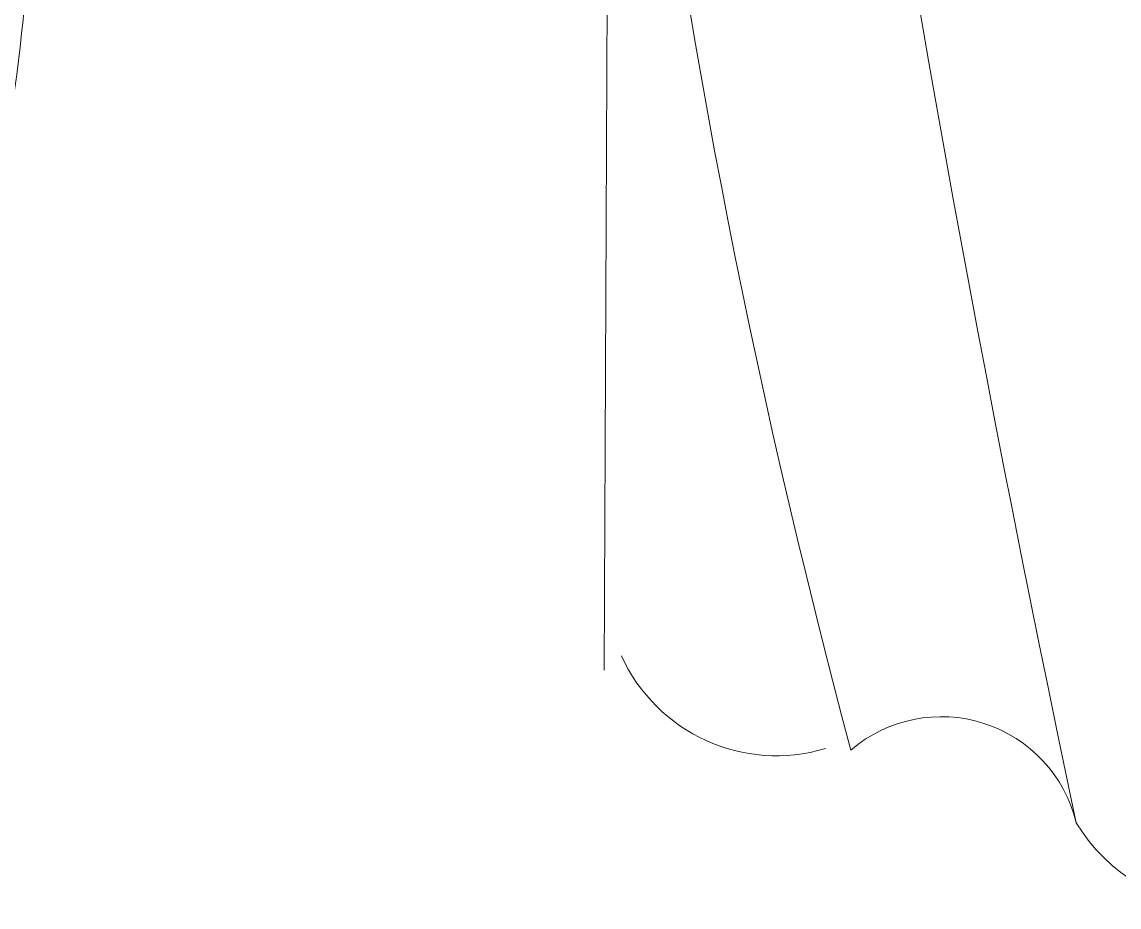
# Model space of a CAD drawing. Header units: millimetres. Extents: x 485872 to 486142, y -52344 to -52207.
# Drawn here: x 486117.3037 to 486117.5391, y -52327.0716 to -52326.8817 of the extents above; entities that cross this region are included whole.
import ezdxf

# ---------------------------------------------------------------- set-up
doc = ezdxf.new("R2010")
doc.units = ezdxf.units.MM
doc.header["$LTSCALE"] = 15
doc.layers.add('PH', color=8, linetype='Continuous')

# ---------------------------------------------------------------- blocks, each defined once
blk = doc.blocks.new('dfgh')
at = {"layer": 'PH', "lineweight": 0}
blk.add_line((719222.3, -37839.38), (719232.57, -40083.49), dxfattribs=at)
for centre, radius, start, end in [((717491.4, -39632.16), 1651.58, 343.02974, 18.94391), ((717529.78, -39657.7), 1708.22, 344.97085, 18.13475), ((714412.77, -39116.51), 4823.19, 348.03722, 355.4656), ((719195.55, -40065.33), 36.54, 253.2241, 335.6369), ((719160.18, -40123.31), 29.82, 49.4395, 166.285), ((719099.34, -40097.18), 37.14, 210.8815, 329.1185)]:
    blk.add_arc(centre, radius, start, end, dxfattribs=at)
blk = doc.blocks.new('errt')
at = {"color": 252, "linetype": 'Continuous', "lineweight": 0}
blk.add_blockref('dfgh', (0, 100), dxfattribs=at)
blk = doc.blocks.new('sf')
at = {"color": 43, "lineweight": 5}
blk.add_arc((17424.31, 471160.68), 560.93, 325.1399, 2.1534, dxfattribs=at)

msp = doc.modelspace()

# ---------------------------------------------------------------- block references
at = {"linetype": 'Continuous', "lineweight": 13, "xscale": -0.001, "yscale": 0.001, "zscale": 0.001}
msp.add_blockref('errt', (486836.66116, -52287.03726), dxfattribs=at)
at = {"lineweight": 5, "xscale": 0.0005240255359560251, "yscale": 0.0005240255359560251, "zscale": 0.0005240255359560251}
msp.add_blockref('sf', (486107.88046, -52573.75383), dxfattribs=at)

doc.saveas('drawing.dxf')
